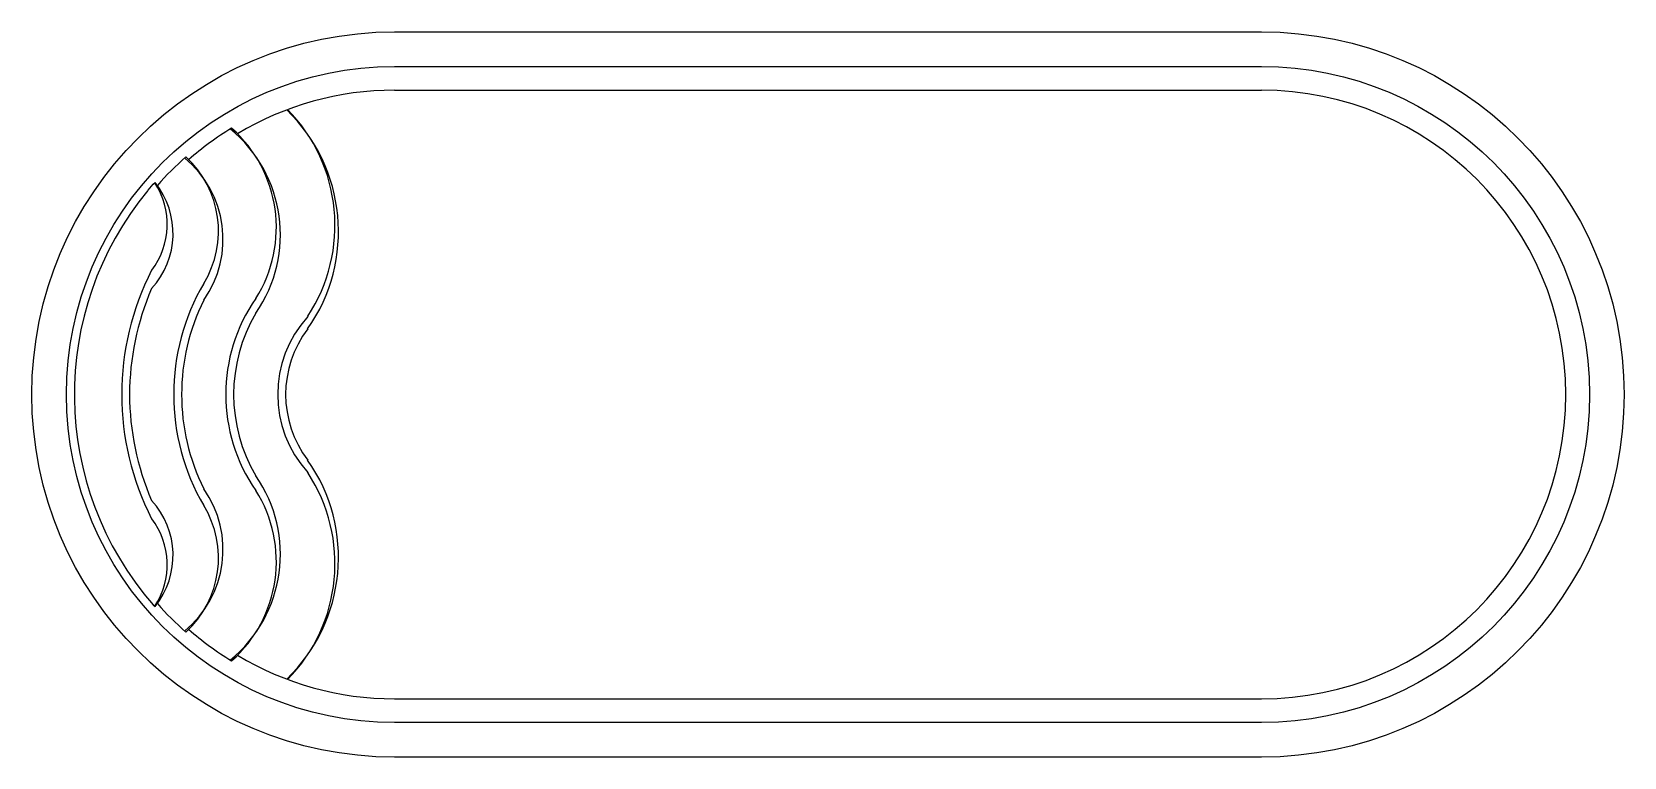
# Model space of a CAD drawing. Extents: x -1210.2 to -1200.1, y 382.4 to 387.
import ezdxf

# ---------------------------------------------------------------- set-up
doc = ezdxf.new("R2010")
doc.units = 0
doc.header["$LTSCALE"] = 10
doc.header["$MEASUREMENT"] = 0
doc.layers.add('Piscinas_Fibratec', color=4, linetype='CONTINUOUS')

msp = doc.modelspace()

# ---------------------------------------------------------------- linework, layer by layer
at = {"layer": 'Piscinas_Fibratec', "color": 1}
for p, q in [((-1207.86, 386.584), (-1202.36, 386.584)), ((-1209.423, 385.949), (-1209.39, 385.989)), ((-1209.39, 385.989), (-1209.378, 385.998)), ((-1209.39, 383.319), (-1209.378, 383.31)), ((-1207.86, 382.724), (-1202.36, 382.724))]:
    msp.add_line(p, q, dxfattribs=at)
at = {"layer": 'Piscinas_Fibratec'}
msp.add_lwpolyline([(-1207.86, 382.354, -1), (-1207.86, 386.954), (-1202.36, 386.954, -1), (-1202.36, 382.354)], format="xyb", close=True, dxfattribs=at)
at = {"layer": 'Piscinas_Fibratec', "color": 2}
msp.add_lwpolyline([(-1207.86, 382.574, -1), (-1207.86, 386.734), (-1202.36, 386.734, -1), (-1202.36, 382.574)], format="xyb", close=True, dxfattribs=at)
at = {"layer": 'Piscinas_Fibratec', "color": 1}
for centre, radius, start, end in [((-1207.86, 384.654), 1.93, 90, 121.0365), ((-1202.36, 384.654), 1.93, 270, 90), ((-1209.285, 385.687), 1.07, 324.825, 46.1305), ((-1209.285, 385.727), 1.048, 326.577, 44.4955), ((-1207.86, 384.654), 1.98, 121.4429, 131.2065), ((-1209.45, 385.667), 0.867, 325.0013, 50.7386), ((-1209.45, 385.713), 0.841, 327.5956, 48.5084), ((-1207.86, 384.654), 2.005, 131.2695, 138.5953), ((-1209.615, 385.638), 0.668, 324.7151, 50.5377), ((-1209.615, 385.691), 0.639, 328.5825, 47.3727), ((-1207.86, 384.654), 2.03, 140.3718, 221.1026), ((-1209.78, 385.675), 0.516, 317.4112, 38.829), ((-1209.78, 385.733), 0.479, 322.5663, 33.3671), ((-1207.86, 384.654), 1.73, 152.8949, 207.1051), ((-1207.86, 384.654), 1.68, 156.4434, 203.5566), ((-1207.86, 384.654), 1.4, 149.8011, 210.1989), ((-1207.86, 384.654), 1.35, 153.6753, 206.3247), ((-1207.86, 384.654), 1.07, 145.3287, 214.6713), ((-1207.86, 384.654), 1.02, 149.6261, 210.3739), ((-1207.86, 384.654), 0.74, 138.0083, 221.9917), ((-1207.86, 384.654), 0.69, 142.854, 217.146), ((-1209.285, 383.621), 1.07, 313.8695, 35.175), ((-1209.45, 383.641), 0.867, 309.2614, 34.9987), ((-1209.285, 383.581), 1.048, 315.5045, 33.423), ((-1209.615, 383.67), 0.668, 309.4623, 35.2849), ((-1209.45, 383.595), 0.841, 311.4916, 32.4044), ((-1209.78, 383.633), 0.516, 321.171, 42.5888), ((-1209.615, 383.617), 0.639, 312.6273, 31.4175), ((-1209.78, 383.575), 0.479, 326.6329, 37.4337), ((-1207.86, 384.654), 2.005, 221.4047, 228.7305), ((-1207.86, 384.654), 1.98, 228.7935, 238.5571), ((-1207.86, 384.654), 1.93, 238.9635, 270)]:
    msp.add_arc(centre, radius, start, end, dxfattribs=at)

doc.saveas('drawing.dxf')
